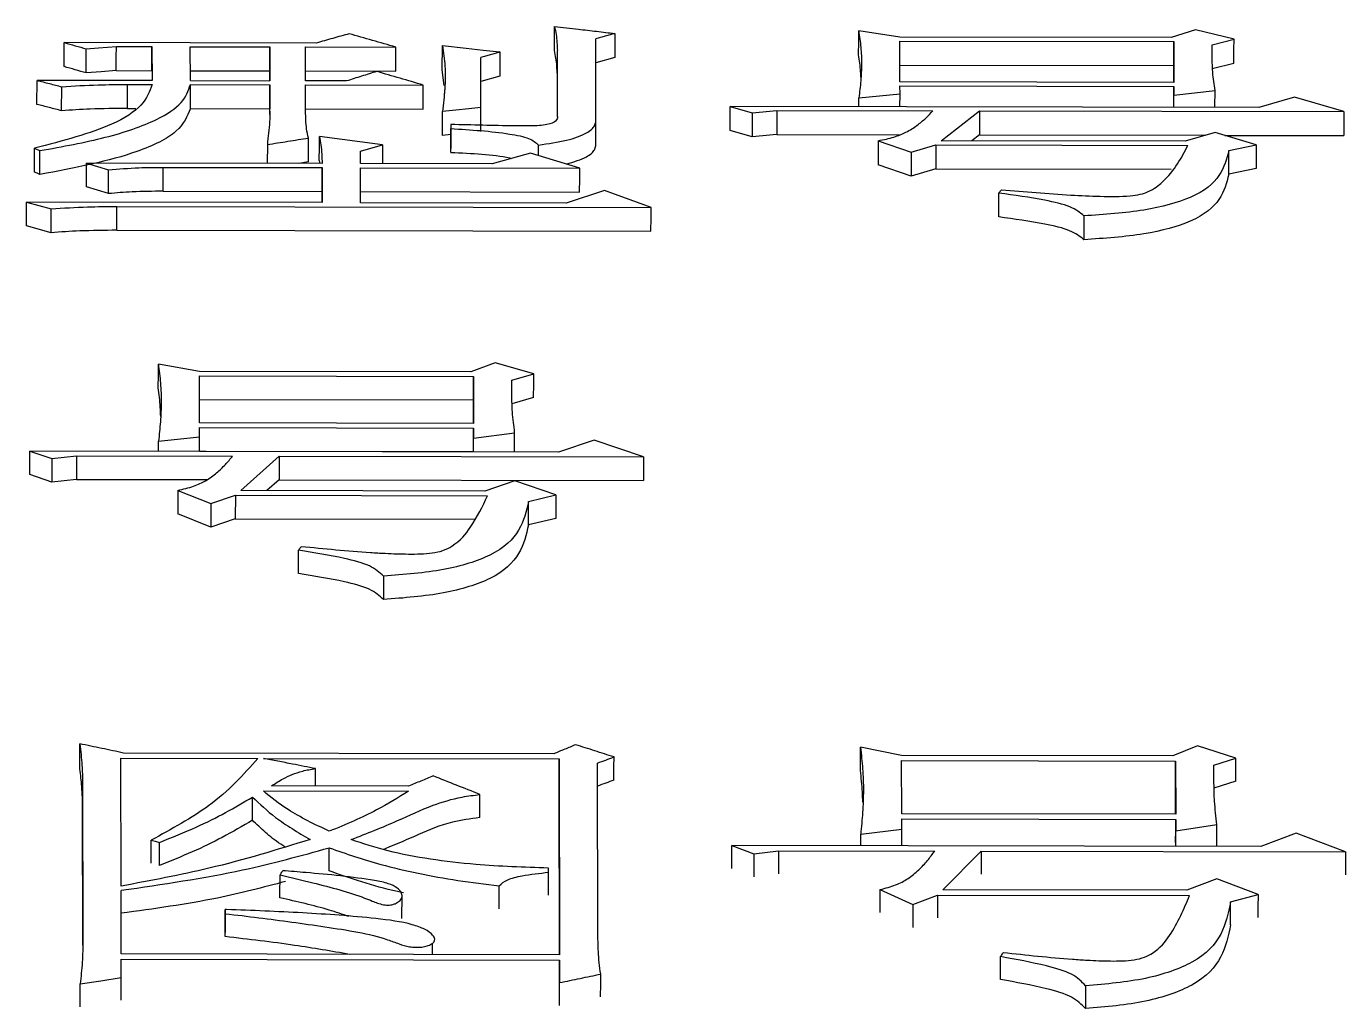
# Model space of a CAD drawing. Header units: millimetres. Extents: x 2462 to 4142, y 835 to 2023.
# Drawn here: x 2894.48 to 2899.69, y 1815.11 to 1818.98 of the extents above; entities that cross this region are included whole.
import ezdxf

# ---------------------------------------------------------------- set-up
doc = ezdxf.new("R2010")
doc.units = ezdxf.units.MM

msp = doc.modelspace()

# ---------------------------------------------------------------- linework, layer by layer
at = {"color": 7, "linetype": 'Continuous', "lineweight": 25}
for p, q in [((2896.7298, 1818.6197), (2896.7288, 1818.933)), ((2897.9295, 1818.94), (2897.7672, 1818.9648)), ((2899.0004, 1818.938), (2897.9295, 1818.94)), ((2897.9296, 1818.9246), (2899.0113, 1818.9226)), ((2897.9301, 1818.763), (2897.9296, 1818.9246)), ((2899.0977, 1818.9685), (2899.0004, 1818.938)), ((2899.0113, 1818.9226), (2899.0118, 1818.761)), ((2899.2493, 1818.9314), (2899.0977, 1818.9685)), ((2899.1628, 1818.91), (2899.2493, 1818.9314)), ((2894.6301, 1818.8235), (2894.6303, 1818.9185)), ((2895.6255, 1818.9166), (2894.6303, 1818.9185)), ((2894.7167, 1818.7987), (2894.717, 1818.8936)), ((2894.8359, 1818.9027), (2894.9766, 1818.9024)), ((2894.9766, 1818.9024), (2894.977, 1818.7685)), ((2895.128, 1818.9021), (2895.4417, 1818.9015)), ((2895.1284, 1818.7683), (2895.128, 1818.9021)), ((2895.4415, 1818.8066), (2895.4417, 1818.9015)), ((2895.4417, 1818.9015), (2895.4421, 1818.7677)), ((2895.5823, 1818.9013), (2895.9393, 1818.9006)), ((2895.5828, 1818.7674), (2895.5823, 1818.9013)), ((2895.9391, 1818.8057), (2895.9393, 1818.9006)), ((2896.1229, 1818.8115), (2896.1232, 1818.9064)), ((2896.5773, 1818.7922), (2896.5775, 1818.887)), ((2896.5784, 1818.6263), (2896.5775, 1818.887)), ((2896.2754, 1818.6619), (2896.2748, 1818.8597)), ((2896.8043, 1818.8594), (2896.7286, 1818.8381)), ((2897.9293, 1818.8297), (2899.0111, 1818.8277)), ((2899.0113, 1818.761), (2899.0111, 1818.8277)), ((2899.249, 1818.8364), (2899.1626, 1818.8151)), ((2894.5224, 1818.6747), (2894.5227, 1818.7694)), ((2894.977, 1818.7685), (2894.5227, 1818.7694)), ((2894.8357, 1818.8078), (2894.9763, 1818.8075)), ((2895.1278, 1818.8072), (2895.4415, 1818.8066)), ((2895.1284, 1818.7683), (2895.4421, 1818.7677)), ((2895.4416, 1818.7677), (2895.4415, 1818.8066)), ((2895.5821, 1818.8064), (2895.9391, 1818.8057)), ((2895.745, 1818.7671), (2895.5828, 1818.7674)), ((2896.1298, 1818.7492), (2896.1229, 1818.8115)), ((2896.3502, 1818.7864), (2896.2745, 1818.7649)), ((2896.5779, 1818.6252), (2896.5773, 1818.7922)), ((2894.6199, 1818.6494), (2894.6201, 1818.7441)), ((2894.8794, 1818.6583), (2894.8797, 1818.753)), ((2894.8797, 1818.753), (2894.977, 1818.7528)), ((2895.1282, 1818.6579), (2895.1284, 1818.7526)), ((2895.1284, 1818.7526), (2895.4422, 1818.752)), ((2895.4422, 1818.752), (2895.4419, 1818.6573)), ((2895.4425, 1818.6476), (2895.4422, 1818.752)), ((2895.5828, 1818.7517), (2896.0479, 1818.7508)), ((2895.5831, 1818.6473), (2895.5828, 1818.7517)), ((2897.768, 1818.7003), (2897.9303, 1818.7158)), ((2899.0118, 1818.761), (2897.9301, 1818.763)), ((2897.9301, 1818.6652), (2897.9303, 1818.7158)), ((2897.9302, 1818.7473), (2899.0119, 1818.7453)), ((2897.9303, 1818.7158), (2897.9302, 1818.7473)), ((2899.0119, 1818.7453), (2899.012, 1818.7107)), ((2899.012, 1818.7107), (2899.1742, 1818.7293)), ((2899.174, 1818.6629), (2899.1742, 1818.7293)), ((2897.2595, 1818.5718), (2897.2597, 1818.6664)), ((2897.2597, 1818.6664), (2897.3464, 1818.6408)), ((2899.3475, 1818.6625), (2897.2597, 1818.6664)), ((2897.768, 1818.6655), (2897.768, 1818.7003)), ((2899.0119, 1818.6632), (2899.012, 1818.7107)), ((2899.488, 1818.7034), (2899.3475, 1818.6625)), ((2899.6829, 1818.646), (2899.488, 1818.7034)), ((2894.8794, 1818.6583), (2894.9122, 1818.6583)), ((2895.1282, 1818.6579), (2895.4419, 1818.6573)), ((2895.442, 1818.635), (2895.4419, 1818.6573)), ((2895.5826, 1818.657), (2896.0477, 1818.6561)), ((2896.1238, 1818.5517), (2896.124, 1818.6463)), ((2896.7296, 1818.5251), (2896.7298, 1818.6197)), ((2897.3464, 1818.6408), (2897.3461, 1818.5463)), ((2897.3464, 1818.6408), (2897.4437, 1818.6502)), ((2897.4437, 1818.6502), (2897.4435, 1818.5556)), ((2897.4437, 1818.6502), (2898.0603, 1818.6491)), ((2898.0931, 1818.5305), (2898.2442, 1818.6487)), ((2898.2442, 1818.6487), (2898.2439, 1818.5541)), ((2898.2442, 1818.6487), (2899.6829, 1818.646)), ((2896.1565, 1818.5551), (2896.1238, 1818.5517)), ((2896.1566, 1818.5952), (2896.1564, 1818.5007)), ((2896.1564, 1818.4847), (2896.1567, 1818.5791)), ((2896.1566, 1818.5952), (2896.1567, 1818.5791)), ((2897.3461, 1818.5463), (2897.2595, 1818.5718)), ((2897.4435, 1818.5556), (2897.3461, 1818.5463)), ((2897.4435, 1818.5556), (2897.9292, 1818.5547)), ((2899.1747, 1818.5639), (2899.0558, 1818.5287)), ((2899.3371, 1818.5153), (2899.1747, 1818.5639)), ((2895.4321, 1818.5161), (2895.4319, 1818.4415)), ((2895.8864, 1818.5153), (2895.6375, 1818.548)), ((2895.8, 1818.4895), (2895.8864, 1818.5153)), ((2895.8864, 1818.5153), (2895.8862, 1818.4406)), ((2896.5029, 1818.472), (2896.503, 1818.5141)), ((2897.8443, 1818.531), (2897.844, 1818.4366)), ((2897.8443, 1818.531), (2897.9742, 1818.4855)), ((2897.9742, 1818.4855), (2898.0715, 1818.5144)), ((2898.0715, 1818.5144), (2898.0713, 1818.42)), ((2898.0715, 1818.5144), (2899.0667, 1818.5125)), ((2899.0558, 1818.5287), (2898.0931, 1818.5305)), ((2898.2439, 1818.5541), (2898.2134, 1818.5303)), ((2898.2439, 1818.5541), (2899.1361, 1818.5525)), ((2899.2133, 1818.5523), (2899.6826, 1818.5514)), ((2899.229, 1818.4928), (2899.3371, 1818.5153)), ((2894.5124, 1818.4073), (2894.5127, 1818.5016)), ((2895.6373, 1818.4535), (2895.6394, 1818.4411)), ((2895.8001, 1818.4408), (2895.8, 1818.4895)), ((2896.1564, 1818.4847), (2896.1564, 1818.5007)), ((2896.4707, 1818.4818), (2896.3193, 1818.4398)), ((2896.6655, 1818.4229), (2896.4707, 1818.4818)), ((2897.9742, 1818.4855), (2897.974, 1818.3911)), ((2899.2288, 1818.3985), (2899.229, 1818.4928)), ((2894.7181, 1818.3485), (2894.7184, 1818.4428)), ((2894.7184, 1818.4428), (2894.805, 1818.4165)), ((2895.6487, 1818.4411), (2894.7184, 1818.4428)), ((2894.8048, 1818.3223), (2894.805, 1818.4165)), ((2895.0211, 1818.3316), (2895.0213, 1818.4259)), ((2895.0213, 1818.4259), (2895.6487, 1818.4248)), ((2895.594, 1818.4472), (2895.5562, 1818.4412)), ((2895.6487, 1818.4248), (2895.6491, 1818.2866)), ((2896.3193, 1818.4398), (2895.8001, 1818.4408)), ((2895.8002, 1818.4245), (2896.6655, 1818.4229)), ((2895.8006, 1818.2863), (2895.8002, 1818.4245)), ((2897.974, 1818.3911), (2897.8441, 1818.4365)), ((2898.0713, 1818.42), (2897.974, 1818.3911)), ((2898.0713, 1818.42), (2899.0013, 1818.4183)), ((2899.3369, 1818.4209), (2899.2288, 1818.3985)), ((2894.8048, 1818.3223), (2894.7181, 1818.3485)), ((2895.0211, 1818.3316), (2895.6485, 1818.3305)), ((2895.6486, 1818.2866), (2895.6485, 1818.3305)), ((2895.7999, 1818.3302), (2896.6653, 1818.3286)), ((2896.7632, 1818.3341), (2896.6119, 1818.2848)), ((2896.9472, 1818.2676), (2896.7632, 1818.3341)), ((2894.4806, 1818.1947), (2894.4809, 1818.2888)), ((2894.4809, 1818.2888), (2894.5783, 1818.2621)), ((2895.6491, 1818.2866), (2894.4809, 1818.2888)), ((2894.5781, 1818.168), (2894.5783, 1818.2621)), ((2894.8376, 1818.1775), (2894.8379, 1818.2716)), ((2894.8379, 1818.2716), (2896.9472, 1818.2676)), ((2896.6119, 1818.2848), (2895.8006, 1818.2863)), ((2894.5781, 1818.168), (2894.4806, 1818.1947)), ((2894.8376, 1818.1775), (2896.947, 1818.1735)), ((2895.1642, 1817.6206), (2895.0018, 1817.6492)), ((2896.2351, 1817.6186), (2895.1642, 1817.6206)), ((2896.3323, 1817.6538), (2896.2351, 1817.6186)), ((2896.4839, 1817.6111), (2896.3323, 1817.6538)), ((2895.1642, 1817.6029), (2896.2459, 1817.6009)), ((2895.1647, 1817.4169), (2895.1642, 1817.6029)), ((2896.2459, 1817.6009), (2896.2464, 1817.4149)), ((2896.3974, 1817.5864), (2896.4839, 1817.6111)), ((2896.4836, 1817.5178), (2896.3972, 1817.4932)), ((2895.164, 1817.5097), (2896.2457, 1817.5077)), ((2896.2459, 1817.4149), (2896.2457, 1817.5077)), ((2896.2464, 1817.4149), (2895.1647, 1817.4169)), ((2895.0026, 1817.3448), (2895.1648, 1817.3627)), ((2895.1647, 1817.3989), (2896.2464, 1817.3969)), ((2895.1648, 1817.3627), (2895.1647, 1817.3989)), ((2895.1647, 1817.3045), (2895.1648, 1817.3627)), ((2896.2464, 1817.3969), (2896.2465, 1817.357)), ((2896.2464, 1817.3025), (2896.2465, 1817.357)), ((2896.2465, 1817.357), (2896.4087, 1817.3785)), ((2894.494, 1817.213), (2894.4943, 1817.3058)), ((2894.4943, 1817.3058), (2894.5809, 1817.2765)), ((2896.582, 1817.3019), (2894.4943, 1817.3058)), ((2895.0025, 1817.3049), (2895.0026, 1817.3448)), ((2895.1647, 1817.3059), (2896.2462, 1817.3039)), ((2896.7225, 1817.3489), (2896.582, 1817.3019)), ((2896.9174, 1817.2831), (2896.7225, 1817.3489)), ((2894.5809, 1817.2765), (2894.5806, 1817.1837)), ((2894.5809, 1817.2765), (2894.6782, 1817.2872)), ((2894.6782, 1817.2872), (2894.678, 1817.1944)), ((2894.6782, 1817.2872), (2895.2948, 1817.2861)), ((2895.3276, 1817.1502), (2895.4787, 1817.2857)), ((2895.4787, 1817.2857), (2895.4785, 1817.1929)), ((2895.4787, 1817.2857), (2896.9174, 1817.2831)), ((2896.2462, 1817.3025), (2896.2462, 1817.3039)), ((2894.5806, 1817.1837), (2894.494, 1817.213)), ((2894.678, 1817.1944), (2894.5806, 1817.1837)), ((2894.678, 1817.1944), (2895.194, 1817.1935)), ((2895.0787, 1817.1507), (2895.0785, 1817.0581)), ((2895.0788, 1817.1507), (2895.2087, 1817.0987)), ((2896.2903, 1817.1484), (2895.3276, 1817.1502)), ((2895.4785, 1817.1929), (2895.4306, 1817.15)), ((2895.4785, 1817.1929), (2896.9172, 1817.1903)), ((2896.4092, 1817.1888), (2896.2903, 1817.1484)), ((2896.5716, 1817.1331), (2896.4092, 1817.1888)), ((2895.2087, 1817.0987), (2895.2085, 1817.0061)), ((2895.2087, 1817.0987), (2895.306, 1817.1318)), ((2895.306, 1817.1318), (2895.3057, 1817.0392)), ((2895.306, 1817.1318), (2896.3012, 1817.13)), ((2896.4632, 1817.0149), (2896.4635, 1817.1074)), ((2896.4635, 1817.1074), (2896.5716, 1817.1331)), ((2895.2085, 1817.0061), (2895.0785, 1817.0581)), ((2895.3057, 1817.0392), (2895.2085, 1817.0061)), ((2895.3057, 1817.0392), (2896.2514, 1817.0374)), ((2896.5714, 1817.0405), (2896.4632, 1817.0149)), ((2896.563, 1816.1111), (2894.8647, 1816.1143)), ((2897.9368, 1816.1045), (2897.7744, 1816.1368)), ((2899.105, 1816.1423), (2899.0077, 1816.1025)), ((2899.2565, 1816.0941), (2899.105, 1816.1423)), ((2894.8539, 1816.0943), (2895.3948, 1816.0932)), ((2894.8548, 1815.5889), (2894.8539, 1816.0943)), ((2895.4164, 1816.0932), (2896.5846, 1816.091)), ((2896.5846, 1816.091), (2896.5861, 1815.3179)), ((2896.7374, 1815.3934), (2896.7361, 1816.0747)), ((2899.0077, 1816.1025), (2897.9368, 1816.1045)), ((2897.9368, 1816.0845), (2899.0185, 1816.0825)), ((2897.9372, 1815.8746), (2897.9368, 1816.0845)), ((2899.0185, 1816.0825), (2899.0189, 1815.8726)), ((2899.17, 1816.0662), (2899.2565, 1816.0941)), ((2899.2563, 1816.0028), (2899.1698, 1815.975)), ((2894.7024, 1815.9069), (2894.7026, 1815.9981)), ((2894.7026, 1815.9981), (2894.7038, 1815.3762)), ((2895.4167, 1815.9644), (2895.9899, 1815.9634)), ((2895.9899, 1815.9836), (2895.449, 1815.9846)), ((2896.2713, 1815.8595), (2896.2715, 1815.9506)), ((2896.5857, 1815.3179), (2896.5844, 1815.9998)), ((2899.0185, 1815.8726), (2899.0183, 1815.9913)), ((2894.7034, 1815.3552), (2894.7024, 1815.9069)), ((2895.3732, 1815.8492), (2895.3734, 1815.9403)), ((2899.0189, 1815.8726), (2897.9372, 1815.8746)), ((2897.9373, 1815.8543), (2899.019, 1815.8523)), ((2897.9373, 1815.8135), (2897.9373, 1815.8543)), ((2899.019, 1815.8523), (2899.0191, 1815.8074)), ((2897.7751, 1815.7934), (2897.9373, 1815.8135)), ((2897.9372, 1815.748), (2897.9373, 1815.8135)), ((2899.0189, 1815.746), (2899.0191, 1815.8074)), ((2899.0191, 1815.8074), (2899.1813, 1815.8316)), ((2899.495, 1815.7984), (2899.3545, 1815.7454)), ((2899.6899, 1815.7243), (2899.495, 1815.7984)), ((2894.9732, 1815.6791), (2894.9734, 1815.77)), ((2897.2665, 1815.6585), (2897.2668, 1815.7493)), ((2897.2668, 1815.7493), (2897.3534, 1815.7163)), ((2899.3545, 1815.7454), (2897.2668, 1815.7493)), ((2897.775, 1815.7483), (2897.7751, 1815.7934)), ((2895.6764, 1815.6492), (2895.6766, 1815.74)), ((2897.3534, 1815.7163), (2897.3531, 1815.6256)), ((2897.3534, 1815.7163), (2897.4507, 1815.7284)), ((2897.4507, 1815.7284), (2897.4505, 1815.6377)), ((2897.4507, 1815.7284), (2898.0673, 1815.7273)), ((2898.1, 1815.5745), (2898.2512, 1815.7269)), ((2898.2512, 1815.7269), (2898.251, 1815.6362)), ((2898.2512, 1815.7269), (2899.6899, 1815.7243)), ((2896.542, 1815.553), (2896.5422, 1815.6436)), ((2896.5422, 1815.6436), (2896.5422, 1815.6601)), ((2899.1817, 1815.618), (2899.0628, 1815.5727)), ((2899.344, 1815.5556), (2899.1817, 1815.618)), ((2894.8553, 1815.3212), (2894.8549, 1815.5722)), ((2895.9637, 1815.4615), (2895.9639, 1815.5525)), ((2897.8512, 1815.575), (2897.851, 1815.4844)), ((2897.8512, 1815.575), (2897.9811, 1815.5165)), ((2897.9811, 1815.5165), (2898.0784, 1815.5538)), ((2898.0784, 1815.5538), (2898.0782, 1815.4632)), ((2898.0784, 1815.5538), (2899.0736, 1815.5519)), ((2899.0628, 1815.5727), (2898.1, 1815.5745)), ((2899.2359, 1815.5267), (2899.344, 1815.5556)), ((2895.2661, 1815.4965), (2895.2658, 1815.4062)), ((2895.2661, 1815.4799), (2895.2661, 1815.4965)), ((2897.9811, 1815.5165), (2897.9809, 1815.4261)), ((2899.2357, 1815.4362), (2899.2359, 1815.5267)), ((2895.2658, 1815.3896), (2895.2661, 1815.48)), ((2896.0839, 1815.396), (2896.0839, 1815.3969)), ((2896.0836, 1815.3189), (2896.0838, 1815.3635)), ((2896.5861, 1815.3179), (2894.8553, 1815.3212)), ((2894.8553, 1815.3), (2896.5861, 1815.2968)), ((2894.8555, 1815.2281), (2894.8553, 1815.3)), ((2896.5861, 1815.2968), (2896.5863, 1815.2079)), ((2894.693, 1815.113), (2894.6932, 1815.2029)), ((2896.586, 1815.1179), (2896.5863, 1815.2079))]:
    msp.add_line(p, q, dxfattribs=at)
at = {"color": 7, "linetype": 'Continuous', "lineweight": 25, "flags": 128}
for points in [[(2896.5662, 1818.8874), (2896.5663, 1818.9406), (2896.5664, 1818.9824)], [(2896.8045, 1818.9544), (2896.8044, 1818.9012), (2896.8043, 1818.8594)], [(2897.767, 1818.8698), (2897.7671, 1818.923), (2897.7672, 1818.9648)], [(2899.0111, 1818.8277), (2899.0112, 1818.8808), (2899.0113, 1818.9226)], [(2899.249, 1818.8364), (2899.2491, 1818.8896), (2899.2493, 1818.9314)], [(2894.717, 1818.8936), (2894.7655, 1818.8973), (2894.8007, 1818.9), (2894.8359, 1818.9027)], [(2894.8357, 1818.8078), (2894.8358, 1818.8609), (2894.8359, 1818.9027)], [(2894.9763, 1818.8075), (2894.9764, 1818.8606), (2894.9766, 1818.9024)], [(2896.1232, 1818.9064), (2896.2177, 1818.896), (2896.2841, 1818.8886), (2896.3504, 1818.8813)], [(2896.3504, 1818.8813), (2896.3503, 1818.8282), (2896.3502, 1818.7864)], [(2894.8357, 1818.8078), (2894.7762, 1818.8032), (2894.7167, 1818.7987)], [(2896.0477, 1818.6561), (2896.0478, 1818.7092), (2896.0479, 1818.7508)], [(2899.0117, 1818.6632), (2899.0118, 1818.7036), (2899.0119, 1818.7453)], [(2896.2754, 1818.6619), (2896.2278, 1818.657), (2896.1759, 1818.6517), (2896.124, 1818.6463)], [(2896.2752, 1818.5673), (2896.2753, 1818.6203), (2896.2754, 1818.6619)], [(2899.6829, 1818.646), (2899.6827, 1818.5931), (2899.6826, 1818.5514)], [(2895.594, 1818.4472), (2895.5942, 1818.5001), (2895.5943, 1818.5416)], [(2895.6373, 1818.4535), (2895.6374, 1818.5064), (2895.6375, 1818.548)], [(2899.3371, 1818.5153), (2899.337, 1818.4624), (2899.3369, 1818.4209)], [(2894.5127, 1818.5016), (2894.5235, 1818.4968), (2894.5343, 1818.4919)], [(2894.5341, 1818.3975), (2894.5342, 1818.4319), (2894.5343, 1818.4619), (2894.5343, 1818.4919)], [(2894.5341, 1818.3975), (2894.5233, 1818.4024), (2894.5124, 1818.4073)], [(2895.6485, 1818.3305), (2895.6486, 1818.3833), (2895.6487, 1818.4248)], [(2896.6653, 1818.3286), (2896.6654, 1818.3814), (2896.6655, 1818.4229)], [(2898.3206, 1818.2305), (2898.3207, 1818.2687), (2898.3208, 1818.2967), (2898.3209, 1818.3246)], [(2896.947, 1818.1735), (2896.9471, 1818.2262), (2896.9472, 1818.2676)], [(2898.6565, 1818.2345), (2898.6564, 1818.2065), (2898.6563, 1818.1785), (2898.6562, 1818.1405)], [(2895.0016, 1817.5559), (2895.0017, 1817.6082), (2895.0018, 1817.6492)], [(2896.2457, 1817.5077), (2896.2458, 1817.5599), (2896.2459, 1817.6009)], [(2896.4836, 1817.5178), (2896.4838, 1817.5701), (2896.4839, 1817.6111)], [(2896.2462, 1817.3039), (2896.2463, 1817.356), (2896.2464, 1817.3969)], [(2896.4086, 1817.3022), (2896.4086, 1817.3376), (2896.4087, 1817.3785)], [(2896.9174, 1817.2831), (2896.9173, 1817.2311), (2896.9172, 1817.1903)], [(2896.5716, 1817.1331), (2896.5715, 1817.0813), (2896.5714, 1817.0405)], [(2895.555, 1816.8227), (2895.5551, 1816.8602), (2895.5552, 1816.8876), (2895.5553, 1816.915)], [(2895.8908, 1816.8123), (2895.8908, 1816.7849), (2895.8907, 1816.7575), (2895.8906, 1816.7201)], [(2894.6913, 1816.0592), (2894.6914, 1816.1103), (2894.6915, 1816.1505)], [(2897.7742, 1816.0455), (2897.7743, 1816.0966), (2897.7744, 1816.1368)], [(2896.5844, 1815.9998), (2896.5845, 1816.0509), (2896.5846, 1816.091)], [(2896.8007, 1816.0074), (2896.8009, 1816.0585), (2896.801, 1816.0986)], [(2899.0183, 1815.9913), (2899.0184, 1816.0424), (2899.0185, 1816.0825)], [(2899.2563, 1816.0028), (2899.2564, 1816.0539), (2899.2565, 1816.0941)], [(2895.6218, 1815.9843), (2895.6219, 1816.0071), (2895.622, 1816.0527)], [(2899.0187, 1815.7614), (2899.0189, 1815.8122), (2899.019, 1815.8523)], [(2899.1811, 1815.7457), (2899.1812, 1815.7916), (2899.1813, 1815.8316)], [(2894.9735, 1815.7699), (2894.9897, 1815.7658), (2895.006, 1815.7617)], [(2895.0057, 1815.6709), (2895.0059, 1815.7217), (2895.006, 1815.7617)], [(2899.6899, 1815.7243), (2899.6898, 1815.6734), (2899.6896, 1815.6335)], [(2895.4819, 1815.5426), (2895.482, 1815.5794), (2895.4821, 1815.6063), (2895.4822, 1815.6332)], [(2896.3474, 1815.4997), (2896.3475, 1815.5449), (2896.3476, 1815.5902)], [(2899.344, 1815.5556), (2899.3439, 1815.5049), (2899.3438, 1815.4651)], [(2896.5859, 1815.2067), (2896.586, 1815.2571), (2896.5861, 1815.2968)], [(2898.3274, 1815.2202), (2898.3275, 1815.2569), (2898.3276, 1815.2837), (2898.3277, 1815.3105)], [(2894.6932, 1815.2029), (2894.7744, 1815.2155), (2894.8555, 1815.2281)], [(2894.8552, 1815.1381), (2894.8554, 1815.1884), (2894.8555, 1815.2281)], [(2896.7482, 1815.1515), (2896.7484, 1815.2019), (2896.7485, 1815.2415)], [(2898.6632, 1815.1955), (2898.6631, 1815.1688), (2898.663, 1815.142), (2898.6629, 1815.1054)]]:
    msp.add_lwpolyline(points, dxfattribs=at)
at = {"color": 7, "linetype": 'Continuous', "lineweight": 25}
for points, knots in [([(2896.5664, 1818.9824), (2896.5685, 1818.9715), (2896.5726, 1818.9503), (2896.5759, 1818.9186), (2896.577, 1818.8976), (2896.5775, 1818.8871)], [0, 0, 0, 0, 0.342501, 0.6712, 1, 1, 1, 1]), ([(2896.5664, 1818.9824), (2896.5977, 1818.9787), (2896.653, 1818.9722), (2896.7324, 1818.9629), (2896.7804, 1818.9572), (2896.8045, 1818.9544)], [0, 0, 0, 0, 0.394054, 0.697027, 1, 1, 1, 1]), ([(2895.7552, 1818.9533), (2895.7336, 1818.9472), (2895.6904, 1818.935), (2895.6472, 1818.9227), (2895.6255, 1818.9166)], [0, 0, 0, 0, 0.500001, 1, 1, 1, 1]), ([(2895.9393, 1818.9006), (2895.9086, 1818.9094), (2895.8473, 1818.927), (2895.7859, 1818.9445), (2895.7552, 1818.9533)], [0, 0, 0, 0, 0.5, 1, 1, 1, 1]), ([(2896.8045, 1818.9544), (2896.7982, 1818.9526), (2896.7856, 1818.949), (2896.7667, 1818.9437), (2896.7477, 1818.9384), (2896.7351, 1818.9348), (2896.7288, 1818.933)], [0, 0, 0, 0, 0.25, 0.5, 0.75, 1, 1, 1, 1]), ([(2897.7672, 1818.9648), (2897.7703, 1818.9431), (2897.7764, 1818.8997), (2897.7797, 1818.8338), (2897.7759, 1818.7674), (2897.7707, 1818.7227), (2897.768, 1818.7003)], [0, 0, 0, 0, 0.249584, 0.499194, 0.74954, 1, 1, 1, 1]), ([(2894.6303, 1818.9185), (2894.6448, 1818.9143), (2894.6737, 1818.9061), (2894.7025, 1818.8978), (2894.717, 1818.8936)], [0, 0, 0, 0, 0.500001, 1, 1, 1, 1]), ([(2896.1232, 1818.9064), (2896.1274, 1818.8795), (2896.1363, 1818.8233), (2896.1344, 1818.7513), (2896.1289, 1818.6915), (2896.1256, 1818.6614), (2896.124, 1818.6463)], [0, 0, 0, 0, 0.314792, 0.657213, 0.8286, 1, 1, 1, 1]), ([(2896.3504, 1818.8813), (2896.3441, 1818.8795), (2896.3315, 1818.8759), (2896.3126, 1818.8705), (2896.2937, 1818.8651), (2896.2811, 1818.8615), (2896.2748, 1818.8597)], [0, 0, 0, 0, 0.25, 0.5, 0.75, 1, 1, 1, 1]), ([(2896.5773, 1818.7922), (2896.5767, 1818.8032), (2896.5756, 1818.8247), (2896.5722, 1818.8564), (2896.5682, 1818.877), (2896.5662, 1818.8874)], [0, 0, 0, 0, 0.346376, 0.673118, 1, 1, 1, 1]), ([(2897.7759, 1818.7817), (2897.7756, 1818.7891), (2897.7742, 1818.8187), (2897.7701, 1818.8479), (2897.767, 1818.8698)], [0, 0, 0, 0, 0.250539, 1, 1, 1, 1]), ([(2899.1742, 1818.7293), (2899.1707, 1818.7531), (2899.1646, 1818.7953), (2899.1626, 1818.8555), (2899.1627, 1818.8918), (2899.1628, 1818.91)], [0, 0, 0, 0, 0.39197, 0.69595, 1, 1, 1, 1]), ([(2894.7167, 1818.7987), (2894.7023, 1818.8029), (2894.6734, 1818.8111), (2894.6446, 1818.8194), (2894.6301, 1818.8235)], [0, 0, 0, 0, 0.500001, 1, 1, 1, 1]), ([(2894.5227, 1818.7694), (2894.5389, 1818.7652), (2894.5714, 1818.7567), (2894.6039, 1818.7483), (2894.6201, 1818.7441)], [0, 0, 0, 0, 0.5, 1, 1, 1, 1]), ([(2895.8639, 1818.8045), (2895.8441, 1818.7982), (2895.8044, 1818.7858), (2895.7648, 1818.7733), (2895.745, 1818.7671)], [0, 0, 0, 0, 0.500001, 1, 1, 1, 1]), ([(2896.0479, 1818.7508), (2896.0173, 1818.7598), (2895.9559, 1818.7777), (2895.8946, 1818.7955), (2895.8639, 1818.8045)], [0, 0, 0, 0, 0.5, 1, 1, 1, 1]), ([(2894.977, 1818.7528), (2894.9671, 1818.7255), (2894.9471, 1818.6703), (2894.8037, 1818.5771), (2894.6238, 1818.5305), (2894.5127, 1818.5016)], [0, 0, 0, 0, 0.273464, 0.551009, 1, 1, 1, 1]), ([(2894.5343, 1818.4919), (2894.6233, 1818.5081), (2894.7989, 1818.54), (2894.9918, 1818.6065), (2895.104, 1818.6803), (2895.1203, 1818.7286), (2895.1284, 1818.7526)], [0, 0, 0, 0, 0.289657, 0.571456, 0.787204, 1, 1, 1, 1]), ([(2894.6201, 1818.7441), (2894.668, 1818.7471), (2894.7537, 1818.7525), (2894.8412, 1818.7529), (2894.8797, 1818.753)], [0, 0, 0, 0, 0.5592, 1, 1, 1, 1]), ([(2896.1326, 1818.7401), (2896.1326, 1818.7402), (2896.1326, 1818.741), (2896.1323, 1818.7302), (2896.1317, 1818.7222), (2896.1313, 1818.7172)], [0, 0, 0, 0, 0.073887, 0.414994, 1, 1, 1, 1]), ([(2894.6199, 1818.6494), (2894.6036, 1818.6536), (2894.5711, 1818.662), (2894.5387, 1818.6705), (2894.5224, 1818.6747)], [0, 0, 0, 0, 0.500001, 1, 1, 1, 1]), ([(2895.1282, 1818.6579), (2895.1158, 1818.6274), (2895.0907, 1818.5657), (2894.8936, 1818.4668), (2894.6716, 1818.424), (2894.5341, 1818.3975)], [0, 0, 0, 0, 0.27123, 0.548484, 1, 1, 1, 1]), ([(2894.8794, 1818.6583), (2894.8304, 1818.658), (2894.743, 1818.6575), (2894.6574, 1818.6519), (2894.6199, 1818.6494)], [0, 0, 0, 0, 0.560746, 1, 1, 1, 1]), ([(2895.4425, 1818.6476), (2895.4421, 1818.6337), (2895.4414, 1818.605), (2895.4369, 1818.5612), (2895.4337, 1818.5311), (2895.4321, 1818.5161)], [0, 0, 0, 0, 0.318395, 0.659185, 1, 1, 1, 1]), ([(2895.5943, 1818.5416), (2895.5916, 1818.5536), (2895.5864, 1818.5772), (2895.5837, 1818.6125), (2895.5833, 1818.6357), (2895.5831, 1818.6473)], [0, 0, 0, 0, 0.338395, 0.669103, 1, 1, 1, 1]), ([(2896.5784, 1818.6263), (2896.5776, 1818.6203), (2896.5759, 1818.6082), (2896.5373, 1818.5917), (2896.4725, 1818.5889), (2896.3466, 1818.5904), (2896.2407, 1818.5931), (2896.1566, 1818.5952)], [0, 0, 0, 0, 0.110716, 0.223974, 0.35482, 0.487804, 1, 1, 1, 1]), ([(2896.503, 1818.5141), (2896.5412, 1818.5196), (2896.6161, 1818.5303), (2896.6939, 1818.5583), (2896.7292, 1818.5898), (2896.7296, 1818.6098), (2896.7298, 1818.6197)], [0, 0, 0, 0, 0.2915358, 0.5725288, 0.7872385, 1, 1, 1, 1]), ([(2897.8443, 1818.531), (2897.8659, 1818.5354), (2897.9087, 1818.5442), (2897.9592, 1818.5658), (2897.9984, 1818.5914), (2898.0329, 1818.62), (2898.0511, 1818.6394), (2898.0603, 1818.6491)], [0, 0, 0, 0, 0.176065, 0.348002, 0.566634, 0.783694, 1, 1, 1, 1]), ([(2896.1567, 1818.5791), (2896.2357, 1818.5742), (2896.3449, 1818.5674), (2896.471, 1818.5424), (2896.4925, 1818.5234), (2896.503, 1818.5141)], [0, 0, 0, 0, 0.573316, 0.79235, 1, 1, 1, 1]), ([(2895.4321, 1818.5161), (2895.4591, 1818.5204), (2895.5132, 1818.5289), (2895.5672, 1818.5374), (2895.5943, 1818.5416)], [0, 0, 0, 0, 0.5000008, 1, 1, 1, 1]), ([(2895.6375, 1818.548), (2895.6396, 1818.5367), (2895.6438, 1818.5134), (2895.6471, 1818.4778), (2895.6481, 1818.4533), (2895.6487, 1818.4411)], [0, 0, 0, 0, 0.3172732, 0.6585793, 1, 1, 1, 1]), ([(2896.613, 1818.4388), (2896.6425, 1818.4477), (2896.6947, 1818.4635), (2896.7288, 1818.4954), (2896.7293, 1818.5153), (2896.7296, 1818.5251)], [0, 0, 0, 0, 0.395287, 0.699044, 1, 1, 1, 1]), ([(2898.3316, 1818.3378), (2898.4225, 1818.3298), (2898.5511, 1818.3185), (2898.7208, 1818.3111), (2898.8157, 1818.31), (2898.8803, 1818.319), (2898.9299, 1818.3366), (2899.01, 1818.4013), (2899.0418, 1818.4637), (2899.0667, 1818.5125)], [0, 0, 0, 0, 0.238484, 0.337767, 0.437779, 0.475122, 0.512592, 0.618724, 1, 1, 1, 1]), ([(2896.1564, 1818.4847), (2896.2395, 1818.4814), (2896.326, 1818.4781), (2896.394, 1818.4619), (2896.3966, 1818.4612)], [0, 0, 0, 0, 0.9611, 1, 1, 1, 1]), ([(2899.229, 1818.4928), (2899.2111, 1818.4253), (2899.1858, 1818.3301), (2898.8968, 1818.2505), (2898.7378, 1818.2399), (2898.6565, 1818.2345)], [0, 0, 0, 0, 0.544628, 0.767125, 1, 1, 1, 1]), ([(2894.805, 1818.4165), (2894.8447, 1818.4197), (2894.9159, 1818.4254), (2894.989, 1818.4258), (2895.0213, 1818.4259)], [0, 0, 0, 0, 0.558835, 1, 1, 1, 1]), ([(2899.2288, 1818.3985), (2899.2108, 1818.331), (2899.1855, 1818.2359), (2898.8966, 1818.1564), (2898.7375, 1818.1459), (2898.6562, 1818.1405)], [0, 0, 0, 0, 0.544404, 0.766964, 1, 1, 1, 1]), ([(2895.0211, 1818.3316), (2894.98, 1818.3313), (2894.9068, 1818.3308), (2894.8359, 1818.3249), (2894.8048, 1818.3223)], [0, 0, 0, 0, 0.561086, 1, 1, 1, 1]), ([(2898.3209, 1818.3246), (2898.3218, 1818.3257), (2898.324, 1818.3285), (2898.3276, 1818.3328), (2898.3303, 1818.3361), (2898.3316, 1818.3378)], [0, 0, 0, 0, 0.249993, 0.625002, 1, 1, 1, 1]), ([(2898.6565, 1818.2345), (2898.6408, 1818.2472), (2898.6087, 1818.2731), (2898.4811, 1818.3019), (2898.382, 1818.3159), (2898.3209, 1818.3246)], [0, 0, 0, 0, 0.2676, 0.548585, 1, 1, 1, 1]), ([(2894.5783, 1818.2621), (2894.6262, 1818.2653), (2894.7119, 1818.271), (2894.7993, 1818.2714), (2894.8379, 1818.2716)], [0, 0, 0, 0, 0.5592, 1, 1, 1, 1]), ([(2898.6562, 1818.1405), (2898.6406, 1818.1531), (2898.6084, 1818.179), (2898.4809, 1818.2077), (2898.3817, 1818.2218), (2898.3206, 1818.2305)], [0, 0, 0, 0, 0.2674652, 0.5484575, 1, 1, 1, 1]), ([(2894.8376, 1818.1775), (2894.7886, 1818.1772), (2894.7011, 1818.1766), (2894.6156, 1818.1706), (2894.5781, 1818.168)], [0, 0, 0, 0, 0.560746, 1, 1, 1, 1]), ([(2895.0018, 1817.6492), (2895.0049, 1817.6242), (2895.011, 1817.5742), (2895.0143, 1817.4983), (2895.0105, 1817.4219), (2895.0052, 1817.3705), (2895.0026, 1817.3448)], [0, 0, 0, 0, 0.2495838, 0.499194, 0.74954, 1, 1, 1, 1]), ([(2896.4087, 1817.3785), (2896.4053, 1817.4058), (2896.3991, 1817.4544), (2896.3972, 1817.5237), (2896.3973, 1817.5655), (2896.3974, 1817.5864)], [0, 0, 0, 0, 0.39197, 0.69595, 1, 1, 1, 1]), ([(2895.0111, 1817.442), (2895.0106, 1817.4546), (2895.0092, 1817.4929), (2895.0046, 1817.5307), (2895.0016, 1817.5559)], [0, 0, 0, 0, 0.3315552, 1, 1, 1, 1]), ([(2895.0788, 1817.1507), (2895.1004, 1817.1558), (2895.1432, 1817.1659), (2895.1937, 1817.1906), (2895.2329, 1817.22), (2895.2674, 1817.2527), (2895.2857, 1817.275), (2895.2948, 1817.2861)], [0, 0, 0, 0, 0.176065, 0.348002, 0.566634, 0.783694, 1, 1, 1, 1]), ([(2895.5661, 1816.93), (2895.6566, 1816.921), (2895.7661, 1816.91), (2895.9087, 1816.9018), (2895.9897, 1816.8989), (2896.07, 1816.9001), (2896.1299, 1816.9129), (2896.1899, 1816.9464), (2896.25, 1817.0204), (2896.2815, 1817.0879), (2896.3012, 1817.13)], [0, 0, 0, 0, 0.23813, 0.287988, 0.366961, 0.446683, 0.487555, 0.537236, 0.712014, 1, 1, 1, 1]), ([(2896.4635, 1817.1074), (2896.4455, 1817.0302), (2896.4202, 1816.9215), (2896.1312, 1816.8306), (2895.9722, 1816.8185), (2895.8908, 1816.8123)], [0, 0, 0, 0, 0.544628, 0.767125, 1, 1, 1, 1]), ([(2896.4632, 1817.0149), (2896.4453, 1816.9377), (2896.4199, 1816.8291), (2896.1309, 1816.7384), (2895.9719, 1816.7263), (2895.8906, 1816.7201)], [0, 0, 0, 0, 0.544404, 0.766964, 1, 1, 1, 1]), ([(2895.5553, 1816.915), (2895.5562, 1816.9162), (2895.5584, 1816.9194), (2895.562, 1816.9244), (2895.5647, 1816.9281), (2895.5661, 1816.93)], [0, 0, 0, 0, 0.2499925, 0.6250015, 1, 1, 1, 1]), ([(2895.8908, 1816.8123), (2895.8752, 1816.8267), (2895.8431, 1816.8563), (2895.7156, 1816.889), (2895.6164, 1816.9051), (2895.5553, 1816.915)], [0, 0, 0, 0, 0.2676, 0.548585, 1, 1, 1, 1]), ([(2895.8906, 1816.7201), (2895.8749, 1816.7345), (2895.8428, 1816.764), (2895.7153, 1816.7968), (2895.6161, 1816.8128), (2895.555, 1816.8227)], [0, 0, 0, 0, 0.267465, 0.548458, 1, 1, 1, 1]), ([(2894.6915, 1816.1505), (2894.6933, 1816.1364), (2894.6968, 1816.1083), (2894.7009, 1816.0575), (2894.702, 1816.0207), (2894.7026, 1815.9981)], [0, 0, 0, 0, 0.278679, 0.557368, 1, 1, 1, 1]), ([(2894.8647, 1816.1143), (2894.8358, 1816.1203), (2894.7781, 1816.1324), (2894.7204, 1816.1445), (2894.6915, 1816.1505)], [0, 0, 0, 0, 0.500001, 1, 1, 1, 1]), ([(2896.6494, 1816.1469), (2896.635, 1816.1409), (2896.6062, 1816.129), (2896.5774, 1816.1171), (2896.563, 1816.1111)], [0, 0, 0, 0, 0.500002, 1, 1, 1, 1]), ([(2896.801, 1816.0986), (2896.7757, 1816.1067), (2896.7252, 1816.1228), (2896.6747, 1816.1389), (2896.6494, 1816.1469)], [0, 0, 0, 0, 0.500001, 1, 1, 1, 1]), ([(2897.7744, 1816.1368), (2897.7775, 1816.1085), (2897.7836, 1816.052), (2897.7869, 1815.9664), (2897.783, 1815.8802), (2897.7777, 1815.8223), (2897.7751, 1815.7934)], [0, 0, 0, 0, 0.249584, 0.499194, 0.74954, 1, 1, 1, 1]), ([(2894.7024, 1815.9069), (2894.7021, 1815.921), (2894.7014, 1815.9492), (2894.6982, 1816), (2894.6939, 1816.0366), (2894.6913, 1816.0592)], [0, 0, 0, 0, 0.276263, 0.552536, 1, 1, 1, 1]), ([(2895.3948, 1816.0932), (2895.3379, 1816.0291), (2895.2353, 1815.9134), (2895.0541, 1815.8141), (2894.9734, 1815.77)], [0, 0, 0, 0, 0.555128, 1, 1, 1, 1]), ([(2895.622, 1816.0527), (2895.5919, 1816.0586), (2895.5426, 1816.0684), (2895.474, 1816.0819), (2895.4356, 1816.0894), (2895.4164, 1816.0932)], [0, 0, 0, 0, 0.4392562, 0.7196278, 1, 1, 1, 1]), ([(2896.7361, 1816.0747), (2896.7469, 1816.0787), (2896.7685, 1816.0867), (2896.7902, 1816.0947), (2896.801, 1816.0986)], [0, 0, 0, 0, 0.5000027, 1, 1, 1, 1]), ([(2899.1813, 1815.8316), (2899.1778, 1815.8624), (2899.1717, 1815.9171), (2899.1698, 1815.9953), (2899.1699, 1816.0426), (2899.17, 1816.0662)], [0, 0, 0, 0, 0.39197, 0.69595, 1, 1, 1, 1]), ([(2895.449, 1815.9846), (2895.4634, 1815.9942), (2895.4871, 1816.01), (2895.5297, 1816.0292), (2895.5702, 1816.0445), (2895.6046, 1816.05), (2895.622, 1816.0527)], [0, 0, 0, 0, 0.333512, 0.552423, 0.773915, 1, 1, 1, 1]), ([(2896.0872, 1816.0237), (2896.071, 1816.017), (2896.0385, 1816.0037), (2896.0061, 1815.9903), (2895.9899, 1815.9836)], [0, 0, 0, 0, 0.500001, 1, 1, 1, 1]), ([(2896.2712, 1815.9507), (2896.2405, 1815.9629), (2896.1792, 1815.9873), (2896.1179, 1816.0116), (2896.0872, 1816.0237)], [0, 0, 0, 0, 0.500001, 1, 1, 1, 1]), ([(2896.8007, 1816.0074), (2896.7899, 1816.0034), (2896.7683, 1815.9954), (2896.7467, 1815.9875), (2896.7359, 1815.9835)], [0, 0, 0, 0, 0.500002, 1, 1, 1, 1]), ([(2897.7836, 1815.9205), (2897.7831, 1815.9336), (2897.7817, 1815.9755), (2897.7773, 1816.0169), (2897.7742, 1816.0455)], [0, 0, 0, 0, 0.311562, 1, 1, 1, 1]), ([(2895.6766, 1815.8055), (2895.6189, 1815.833), (2895.5166, 1815.8819), (2895.447, 1815.9393), (2895.4167, 1815.9644)], [0, 0, 0, 0, 0.563044, 1, 1, 1, 1]), ([(2895.9899, 1815.9634), (2895.9488, 1815.9384), (2895.8819, 1815.8978), (2895.776, 1815.8452), (2895.7098, 1815.8187), (2895.6766, 1815.8055)], [0, 0, 0, 0, 0.443462, 0.720845, 1, 1, 1, 1]), ([(2895.7631, 1815.7726), (2895.8254, 1815.7971), (2895.937, 1815.8409), (2896.0669, 1815.9035), (2896.1795, 1815.9391), (2896.2477, 1815.9476), (2896.2713, 1815.9506)], [0, 0, 0, 0, 0.381433, 0.68352, 0.890548, 1, 1, 1, 1]), ([(2895.006, 1815.7617), (2895.0556, 1815.7814), (2895.1487, 1815.8185), (2895.2694, 1815.879), (2895.3387, 1815.9198), (2895.3734, 1815.9403)], [0, 0, 0, 0, 0.362455, 0.68031, 1, 1, 1, 1]), ([(2895.3734, 1815.9403), (2895.4019, 1815.9133), (2895.4471, 1815.8704), (2895.5286, 1815.8156), (2895.5767, 1815.7871), (2895.6009, 1815.7729)], [0, 0, 0, 0, 0.459963, 0.729514, 1, 1, 1, 1]), ([(2895.3732, 1815.8492), (2895.3343, 1815.8262), (2895.2608, 1815.7828), (2895.1376, 1815.7231), (2895.0498, 1815.6883), (2895.0057, 1815.6709)], [0, 0, 0, 0, 0.359016, 0.678438, 1, 1, 1, 1]), ([(2895.5011, 1815.7445), (2895.4957, 1815.7479), (2895.4667, 1815.7658), (2895.4227, 1815.8007), (2895.3897, 1815.833), (2895.3732, 1815.8492)], [0, 0, 0, 0, 0.102073, 0.549488, 1, 1, 1, 1]), ([(2896.2711, 1815.8595), (2896.234, 1815.8543), (2896.14, 1815.8409), (2896.0259, 1815.7913), (2895.9404, 1815.7537), (2895.893, 1815.7345), (2895.8906, 1815.7336)], [0, 0, 0, 0, 0.235545, 0.597899, 0.979361, 1, 1, 1, 1]), ([(2895.6009, 1815.7729), (2895.471, 1815.7327), (2895.2376, 1815.6606), (2894.9724, 1815.6109), (2894.8548, 1815.5889)], [0, 0, 0, 0, 0.556376, 1, 1, 1, 1]), ([(2896.5422, 1815.6601), (2896.4459, 1815.6634), (2896.2877, 1815.6686), (2896.0754, 1815.6936), (2895.9057, 1815.7249), (2895.8103, 1815.7568), (2895.7631, 1815.7726)], [0, 0, 0, 0, 0.344394, 0.565966, 0.784996, 1, 1, 1, 1]), ([(2894.8548, 1815.5723), (2895.0184, 1815.5961), (2895.3087, 1815.6384), (2895.5648, 1815.7091), (2895.6766, 1815.74)], [0, 0, 0, 0, 0.563329, 1, 1, 1, 1]), ([(2895.6767, 1815.7399), (2895.7428, 1815.717), (2895.8524, 1815.6789), (2896.027, 1815.6386), (2896.1832, 1815.6099), (2896.2927, 1815.5968), (2896.3476, 1815.5902)], [0, 0, 0, 0, 0.334938, 0.554747, 0.776586, 1, 1, 1, 1]), ([(2897.8512, 1815.575), (2897.8729, 1815.5807), (2897.9156, 1815.592), (2897.9661, 1815.6198), (2898.0054, 1815.6529), (2898.0399, 1815.6897), (2898.0582, 1815.7148), (2898.0673, 1815.7273)], [0, 0, 0, 0, 0.176065, 0.348002, 0.566634, 0.783694, 1, 1, 1, 1]), ([(2895.4822, 1815.6332), (2895.5254, 1815.6229), (2895.6409, 1815.5955), (2895.7667, 1815.5625), (2895.843, 1815.5312), (2895.8668, 1815.5219), (2895.8856, 1815.5162), (2895.9021, 1815.5137), (2895.9137, 1815.5136), (2895.9257, 1815.5155), (2895.94, 1815.5204), (2895.955, 1815.5301), (2895.9652, 1815.5443), (2895.9632, 1815.5627), (2895.9467, 1815.5821), (2895.9099, 1815.6008), (2895.7876, 1815.6239), (2895.6458, 1815.6373), (2895.5234, 1815.6473), (2895.493, 1815.6497)], [0, 0, 0, 0, 0.125303, 0.334355, 0.369116, 0.392004, 0.415956, 0.426672, 0.435652, 0.444627, 0.458337, 0.481389, 0.513084, 0.544763, 0.589287, 0.633606, 0.685412, 0.921677, 1, 1, 1, 1]), ([(2895.4822, 1815.6332), (2895.4831, 1815.6346), (2895.4853, 1815.638), (2895.4889, 1815.6436), (2895.4916, 1815.6477), (2895.4929, 1815.6497)], [0, 0, 0, 0, 0.253309, 0.626654, 1, 1, 1, 1]), ([(2895.9691, 1815.5622), (2895.9614, 1815.5638), (2895.9034, 1815.5758), (2895.8035, 1815.6042), (2895.7187, 1815.6342), (2895.6765, 1815.6492)], [0, 0, 0, 0, 0.072155, 0.538651, 1, 1, 1, 1]), ([(2896.3476, 1815.5902), (2896.3572, 1815.5986), (2896.377, 1815.6158), (2896.45, 1815.6334), (2896.507, 1815.6397), (2896.5422, 1815.6436)], [0, 0, 0, 0, 0.267239, 0.548076, 1, 1, 1, 1]), ([(2895.5034, 1815.6071), (2895.4156, 1815.584), (2895.2127, 1815.5306), (2894.9842, 1815.4994), (2894.8546, 1815.4817)], [0, 0, 0, 0, 0.432729, 1, 1, 1, 1]), ([(2895.7543, 1815.469), (2895.7286, 1815.4777), (2895.6442, 1815.5064), (2895.5485, 1815.5277), (2895.4819, 1815.5426)], [0, 0, 0, 0, 0.3050138, 1, 1, 1, 1]), ([(2898.3384, 1815.3273), (2898.4289, 1815.3172), (2898.5384, 1815.305), (2898.6808, 1815.2958), (2898.7617, 1815.2925), (2898.8417, 1815.2939), (2898.8986, 1815.3073), (2898.9538, 1815.3388), (2899.0197, 1815.4215), (2899.0517, 1815.4989), (2899.0736, 1815.5519)], [0, 0, 0, 0, 0.237785, 0.287937, 0.366632, 0.446055, 0.486951, 0.527634, 0.676721, 1, 1, 1, 1]), ([(2895.2662, 1815.48), (2895.3103, 1815.4749), (2895.4427, 1815.4594), (2895.658, 1815.429), (2895.8551, 1815.3989), (2895.9488, 1815.3616), (2895.9852, 1815.3503), (2896.0174, 1815.3467), (2896.0417, 1815.348), (2896.0639, 1815.3526), (2896.0816, 1815.3601), (2896.0922, 1815.3696), (2896.0943, 1815.3819), (2896.0839, 1815.3991), (2896.0553, 1815.4196), (2895.9824, 1815.446), (2895.8152, 1815.4677), (2895.5694, 1815.4845), (2895.3698, 1815.493), (2895.2678, 1815.4965), (2895.2661, 1815.4965)], [0, 0, 0, 0, 0.0737612, 0.2212934, 0.3691653, 0.4007539, 0.427214, 0.4402784, 0.4533919, 0.466053, 0.4795075, 0.4928145, 0.5050759, 0.5251087, 0.5586105, 0.5933525, 0.6767116, 0.8345974, 0.9972159, 1, 1, 1, 1]), ([(2899.2359, 1815.5267), (2899.2179, 1815.44), (2899.1926, 1815.3179), (2898.9036, 1815.216), (2898.7445, 1815.2025), (2898.6632, 1815.1955)], [0, 0, 0, 0, 0.544628, 0.767125, 1, 1, 1, 1]), ([(2899.2357, 1815.4362), (2899.2177, 1815.3496), (2899.1923, 1815.2276), (2898.9033, 1815.1259), (2898.7443, 1815.1124), (2898.6629, 1815.1054)], [0, 0, 0, 0, 0.544404, 0.766964, 1, 1, 1, 1]), ([(2895.7572, 1815.3195), (2895.6852, 1815.3318), (2895.5247, 1815.3594), (2895.3579, 1815.3788), (2895.2659, 1815.3896)], [0, 0, 0, 0, 0.448716, 1, 1, 1, 1]), ([(2896.7485, 1815.2415), (2896.7463, 1815.2565), (2896.742, 1815.2863), (2896.7384, 1815.337), (2896.7378, 1815.3726), (2896.7374, 1815.3934)], [0, 0, 0, 0, 0.29425, 0.588522, 1, 1, 1, 1]), ([(2894.7038, 1815.3762), (2894.7036, 1815.3616), (2894.7032, 1815.3323), (2894.7008, 1815.2746), (2894.6962, 1815.2314), (2894.6932, 1815.2029)], [0, 0, 0, 0, 0.254076, 0.508158, 1, 1, 1, 1]), ([(2898.3277, 1815.3105), (2898.3286, 1815.3119), (2898.3308, 1815.3154), (2898.3344, 1815.321), (2898.3371, 1815.3252), (2898.3384, 1815.3273)], [0, 0, 0, 0, 0.2499925, 0.6250015, 1, 1, 1, 1]), ([(2898.6632, 1815.1955), (2898.6475, 1815.2116), (2898.6155, 1815.2447), (2898.4879, 1815.2814), (2898.3888, 1815.2994), (2898.3277, 1815.3105)], [0, 0, 0, 0, 0.2676001, 0.5485848, 1, 1, 1, 1]), ([(2896.5863, 1815.2079), (2896.6133, 1815.2135), (2896.6674, 1815.2247), (2896.7214, 1815.2359), (2896.7485, 1815.2415)], [0, 0, 0, 0, 0.500001, 1, 1, 1, 1]), ([(2898.6629, 1815.1054), (2898.6473, 1815.1215), (2898.6152, 1815.1546), (2898.4877, 1815.1912), (2898.3885, 1815.2092), (2898.3274, 1815.2202)], [0, 0, 0, 0, 0.267465, 0.548458, 1, 1, 1, 1])]:
    msp.add_open_spline(points, degree=3, knots=knots, dxfattribs=at)

doc.saveas('drawing.dxf')
